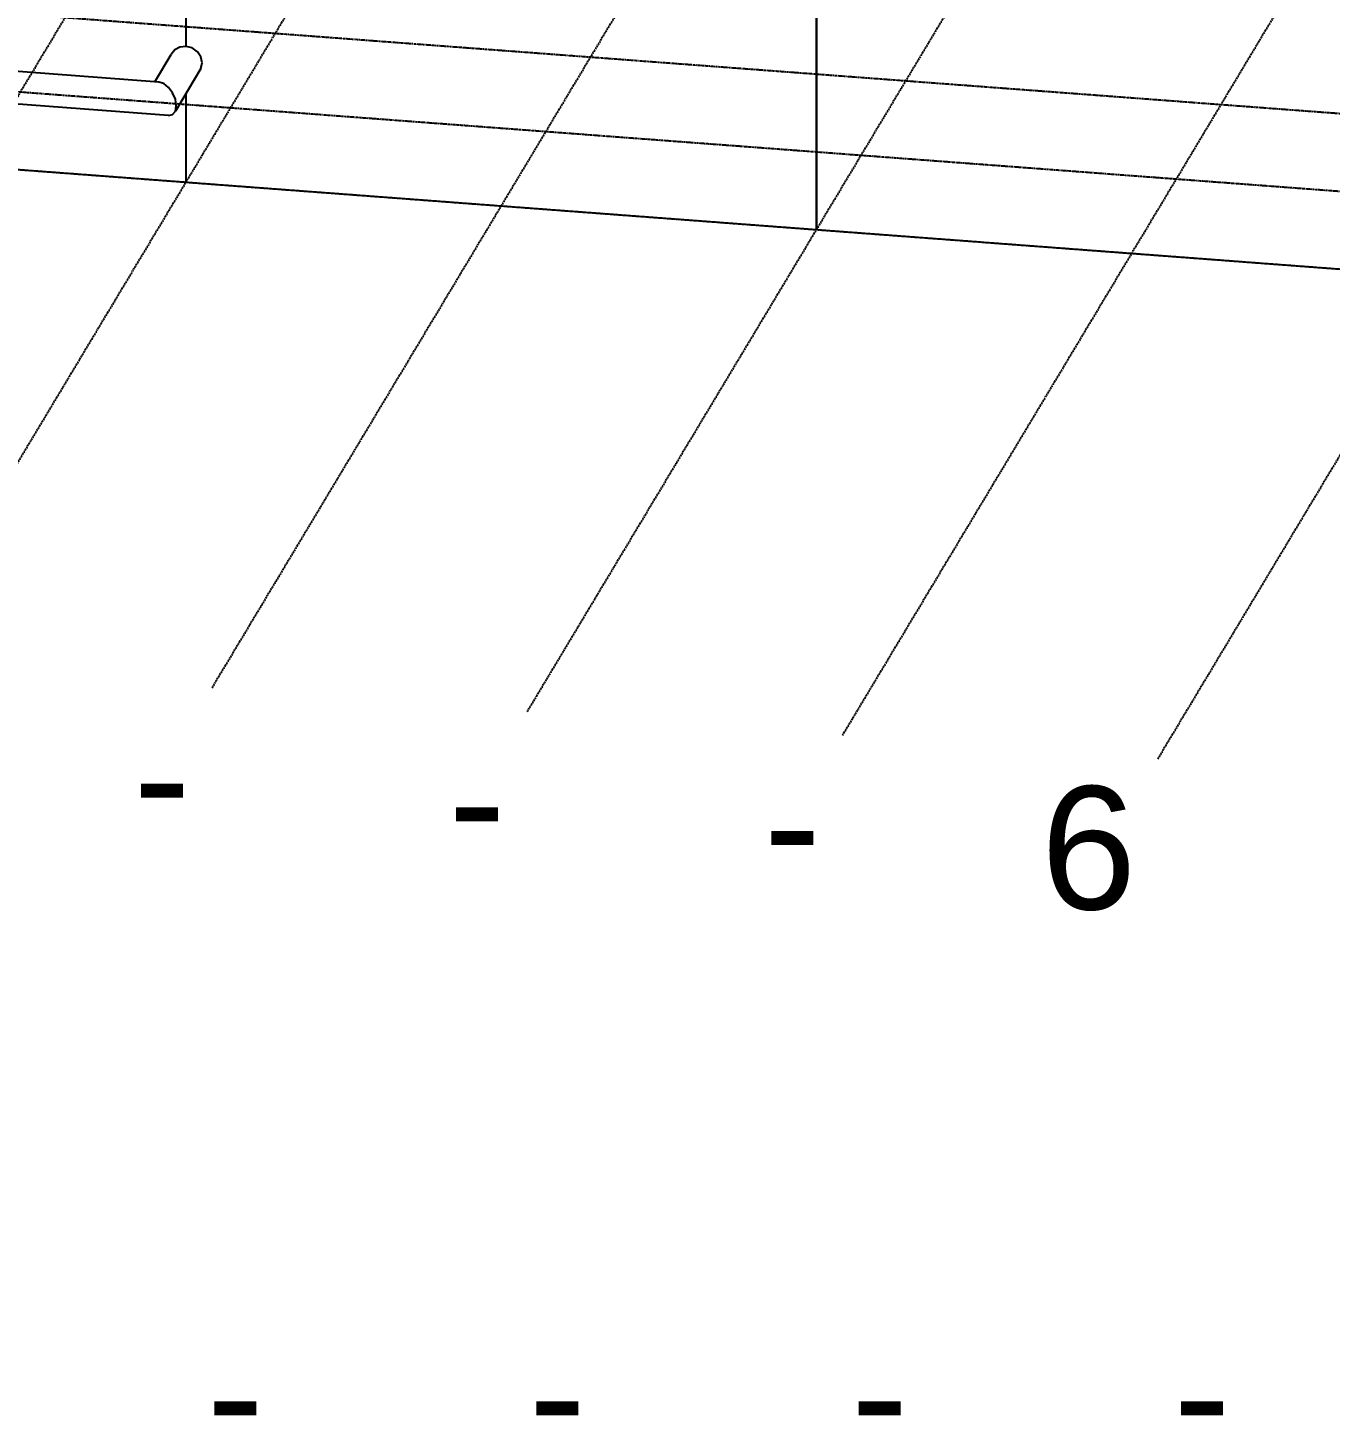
# Model space of a CAD drawing. Header units: millimetres. Extents: x -57554 to 16546, y 2142 to 98430.
# Drawn here: x -45402 to -42371, y 88019 to 91249 of the extents above; entities that cross this region are included whole.
import ezdxf

# ---------------------------------------------------------------- set-up
doc = ezdxf.new("R2010")
doc.units = ezdxf.units.MM
doc.linetypes.add('DXK_LINE_DOT3', pattern=[5.9187, 2.979, -0.9799, 0.9799, -0.9799])
doc.styles.add('Arial', font='ARIAL.TTF', dxfattribs={"height": 0.2})

msp = doc.modelspace()

# ---------------------------------------------------------------- linework, layer by layer
at = {"color": 1, "linetype": 'DXK_LINE_DOT3'}
for p, q in [((-46196.1, 89804.4), (-43186.7, 94820.5)), ((-45707, 89767.6), (-42697.6, 94783.7)), ((-44973.4, 89712.3), (-41964, 94728.4)), ((-44239.8, 89657.1), (-41230.4, 94673.2)), ((-43506.2, 89601.8), (-40496.8, 94617.9)), ((-42772.6, 89546.6), (-39763.2, 94562.7)), ((-57062.4, 92157.4), (-35524.1, 90535.5)), ((-57166.3, 91984.2), (-35628.1, 90362.2)), ((-57270.3, 91810.9), (-35732, 90188.9))]:
    msp.add_line(p, q, dxfattribs=at)
at = {"color": 2, "linetype": 'Continuous'}
for p, q in [((-43566.7, 90778.9), (-43566.7, 91714.1)), ((-43566.7, 91714.1), (-43566.7, 90778.9)), ((-45033.9, 91205.5), (-45033.9, 91377)), ((-45033.9, 91205.5), (-45033.9, 91377)), ((-45097.1, 91122.3), (-46271.4, 91210.7)), ((-45106.2, 91123), (-45068.3, 91186.2)), ((-45060.3, 91197.1), (-45068.3, 91186.2)), ((-45048.2, 91203.9), (-45060.3, 91197.1)), ((-45033.9, 91205.5), (-45048.2, 91203.9)), ((-45019.7, 91201.8), (-45033.9, 91205.5)), ((-45007.6, 91193.1), (-45019.7, 91201.8)), ((-44999.6, 91181), (-45007.6, 91193.1)), ((-44996.7, 91167.1), (-44999.6, 91181)), ((-44999.6, 91153.7), (-45058.8, 91054.9)), ((-44999.6, 91153.7), (-44996.7, 91167.1)), ((-45074.7, 91044.3), (-46325.9, 91138.5)), ((-45085.9, 91118.9), (-45097.1, 91122.3)), ((-45074.7, 91110.1), (-45085.9, 91118.9)), ((-45065.2, 91097.2), (-45074.7, 91110.1)), ((-45058.8, 91082.2), (-45065.2, 91097.2)), ((-45033.9, 90889.4), (-45033.9, 91096.4)), ((-45033.9, 90889.4), (-45033.9, 91096.4)), ((-45065.2, 91046.8), (-45058.8, 91054.9)), ((-45056.6, 91067.3), (-45058.8, 91082.2)), ((-45058.8, 91054.9), (-45056.6, 91067.3)), ((-45074.7, 91044.3), (-45065.2, 91046.8)), ((-46012.1, 90963.1), (-45033.9, 90889.4)), ((-45033.9, 90889.4), (-43566.7, 90778.9)), ((-43566.7, 90778.9), (-42099.5, 90668.4))]:
    msp.add_line(p, q, dxfattribs=at)

# ---------------------------------------------------------------- texts
at = {"color": 5, "linetype": 'Continuous', "style": 'Arial'}
for s, p in [('-', (-45156.7, 89362.3)), ('6', (-43044.9, 89196.6)), ('-', (-44423.1, 89307.1)), ('-', (-43689.5, 89251.8)), ('-', (-44986.2, 87924.6)), ('-', (-44236.2, 87924.6)), ('-', (-43486.2, 87924.6)), ('-', (-42736.2, 87924.6))]:
    msp.add_text(s, height=286.5, dxfattribs=at).set_placement(p)

doc.saveas('drawing.dxf')
